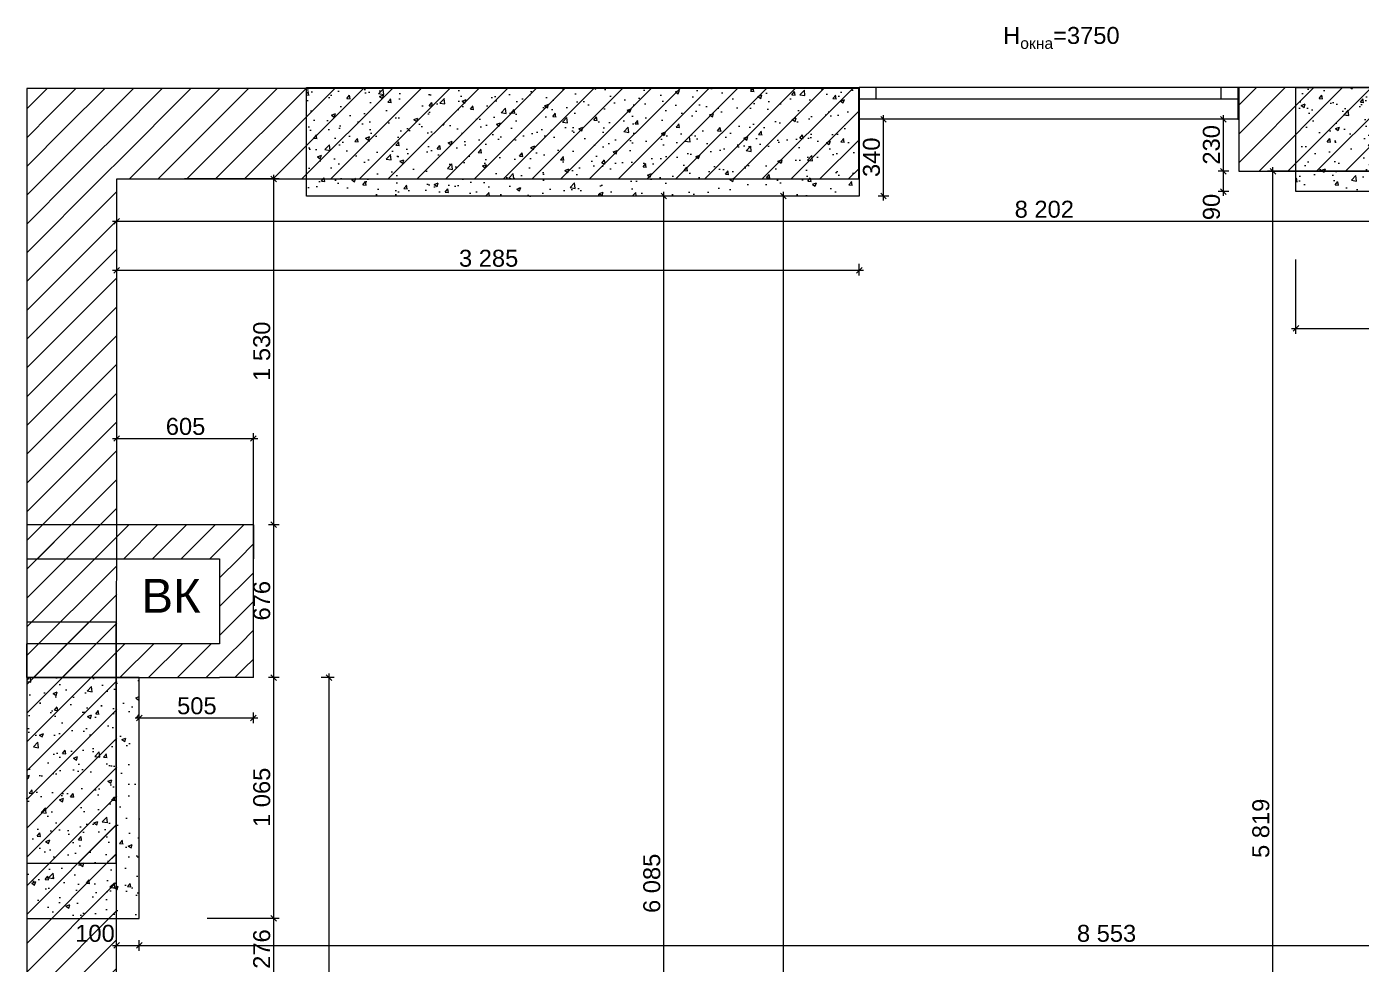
# Model space of a CAD drawing. Header units: millimetres. Extents: x 2336463 to 2579121, y 595385 to 778077.
# Drawn here: x 2448530 to 2454435, y 713568 to 717715 of the extents above; entities that cross this region are included whole.
import ezdxf

# ---------------------------------------------------------------- set-up
doc = ezdxf.new("R2010")
doc.units = ezdxf.units.MM
doc.header["$MEASUREMENT"] = 0
doc.layers.add('+обмер', color=7, linetype='Continuous')
doc.layers.add('сит план', color=7, linetype='Continuous')
doc.layers.add('+обмер_Ном._пера__242', color=7, linetype='Continuous', lineweight=13, true_color=0x1b55b5)
doc.layers.add('сит план_Ном._пера__87', color=7, linetype='Continuous', lineweight=20, true_color=0x6a6a6a)
doc.layers.add('Окна ARCHICAD_Ном._пера__1', color=7, linetype='Continuous', lineweight=13)
doc.layers.add('сит план_Ном._пера__1', color=7, linetype='Continuous', lineweight=13)
doc.styles.add('СГЕНЕРИР_СТИЛЬ_1', font='arial.ttf')
doc.dimstyles.new('СГЕНЕРИР_СТИЛЬ__1', dxfattribs={"dimtxt": 75, "dimasz": 23.75, "dimexe": 0.18, "dimexo": 300, "dimgap": 0, "dimtad": 1, "dimtih": 1, "dimtoh": 1, "dimdec": 0, "dimzin": 0, "dimdsep": 46, "dimtxsty": 'СГЕНЕРИР_СТИЛЬ_1', "dimblk": 'ARROWHEAD_6', "dimblk1": 'ARROWHEAD_6', "dimblk2": 'ARROWHEAD_6', "dimcen": 0.09, "dimclrd": 256, "dimclre": 256, "dimclrt": 256, "dimazin": 0, "dimtfac": 1, "dimtdec": 4, "dimtmove": 0, "dimatfit": 3, "dimfxl": 0, "dimtolj": 1, "dimtzin": 0, "dimarcsym": 0})
doc.dimstyles.new('СГЕНЕРИР_СТИЛЬ__2', dxfattribs={"dimtxt": 75, "dimasz": 23.75, "dimexe": 0.18, "dimexo": 300, "dimgap": 0, "dimtad": 1, "dimdec": 0, "dimzin": 0, "dimdsep": 46, "dimtxsty": 'СГЕНЕРИР_СТИЛЬ_1', "dimblk": 'ARROWHEAD_6', "dimblk1": 'ARROWHEAD_6', "dimblk2": 'ARROWHEAD_6', "dimcen": 0.09, "dimclrd": 256, "dimclre": 256, "dimclrt": 256, "dimazin": 0, "dimtfac": 1, "dimtdec": 4, "dimtmove": 0, "dimatfit": 3, "dimfxl": 0, "dimtolj": 1, "dimtzin": 0, "dimarcsym": 0})
pattern_1 = [(45, (2086872.015, 585813.69), (-63.639609, 63.639609), [])]
pattern_2 = [(50, (2086872.01, 585813.69), (-182.18467, 15.939086), [19.05, -209.55]), (355, (2086872.01, 585813.69), (-35.24342, 191.056845), [15.24, -167.64058]), (100.451445, (2086887.2, 585812.36), (146.94125, 175.11775), [16.19001, -178.090245]), (46.1842, (2086872.01, 585864.49), (-271.07904, 42.04233), [28.575, -314.325]), (96.63556, (2086894.6, 585860.98), (237.40413, 247.42612), [24.28502, -267.1356]), (351.18415, (2086872.01, 585864.49), (237.40413, 247.42612), [22.85997, -251.45973]), (21, (2086897.41, 585851.79), (-151.61439, 102.2652), [19.05, -209.55]), (326, (2086897.41, 585851.79), (61.80203, 184.18797), [15.24, -167.64]), (71.451445, (2086910.05, 585843.26), (213.41642, 81.92277), [16.19001, -178.08994]), (37.5, (2086872.015, 585813.686), (3.088603, 84.555039), [0, -165.608, 0, -170.18, 0, -168.275]), (7.5, (2086872.015, 585813.69), (66.819663, 100.180575), [0, -97.028, 0, -161.798, 0, -64.135]), (327.5, (2086815.37, 585813.686), (-135.590595, 5.728744), [0, -63.5, 0, -198.12, 0, -262.89]), (317.5, (2086789.97, 585813.69), (148.12918, 25.42649), [0, -82.55, 0, -131.572, 0, -186.69])]

# ---------------------------------------------------------------- blocks, each defined once
blk = doc.blocks.new('Окно 25_14')
at = {"layer": 'Окна ARCHICAD_Ном._пера__1', "color": 7, "linetype": 'Continuous', "lineweight": 13}
for p, q in [((-837.5, 0), (837.5, 0)), ((-837.5, 0), (-762.5, 0)), ((-837.5, 0), (-837.5, -50)), ((-837.5, 0), (-837.5, -50)), ((-762.5, 0), (-762.5, -50)), ((-762.5, 0), (762.5, 0)), ((762.5, -50), (762.5, 0)), ((762.5, 0), (837.5, 0)), ((837.5, 0), (837.5, -50)), ((837.5, 0), (837.5, -50)), ((-762.5, -50), (-837.5, -50)), ((-837.5, -50), (-837.5, -140)), ((762.5, -50), (-762.5, -50)), ((837.5, -50), (762.5, -50)), ((837.5, -50), (837.5, -140)), ((-837.5, -140), (837.5, -140))]:
    blk.add_line(p, q, dxfattribs=at)
blk = doc.blocks.new('Стена_694', base_point=(2453892.6, 717445.8))
at = {"layer": 'сит план_Ном._пера__87', "linetype": 'Continuous', "lineweight": 20, "true_color": 0x6a6a6a}
h = blk.add_hatch(dxfattribs=at)
h.set_pattern_fill('Блоки_Бетонные_Эффективные', color=251, style=0, pattern_type=2)
h.set_pattern_definition(pattern_1)
h.paths.add_polyline_path([(2452213.6, 717445.8), (2452213.6, 717305.8), (2452213.6, 717305.8), (2452213.6, 717445.8)])
h = blk.add_hatch(dxfattribs=at)
h.set_pattern_fill('Блоки_Бетонные_Эффективные', color=251, style=0, pattern_type=2)
h.set_pattern_definition(pattern_1)
h.paths.add_polyline_path([(2453892.6, 717445.8), (2453888.6, 717445.8), (2453888.6, 717305.8), (2453892.6, 717305.8)])
at = {"layer": 'сит план_Ном._пера__1', "color": 7, "linetype": 'Continuous', "lineweight": 13}
for p, q in [((2452213.6, 717445.8), (2452213.6, 717395.8)), ((2453888.6, 717445.8), (2453888.6, 717395.8)), ((2452213.6, 717395.8), (2452213.6, 717305.8)), ((2453888.6, 717395.8), (2453888.6, 717305.8))]:
    blk.add_line(p, q, dxfattribs=at)
at = {"layer": 'сит план_Ном._пера__1', "color": 7, "linetype": 'Continuous', "lineweight": 13, "flags": 128}
for points in [[(2452213.6, 717445.8), (2452213.6, 717445.8)], [(2452213.6, 717445.8), (2452213.6, 717305.8)], [(2453892.6, 717445.8), (2453888.6, 717445.8)], [(2453892.6, 717305.8), (2453892.6, 717445.8)], [(2453888.6, 717305.8), (2453892.6, 717305.8)]]:
    blk.add_lwpolyline(points, dxfattribs=at)
at = {"layer": 'Окна ARCHICAD_Ном._пера__1', "color": 7, "linetype": 'Continuous', "lineweight": 13, "xscale": -1, "zscale": 1000}
blk.add_blockref('Окно 25_14', (2453051.1, 717445.8), dxfattribs=at)
blk = doc.blocks.new('Стена_695', base_point=(2452211.5, 717441.8))
at = {"layer": 'сит план_Ном._пера__87', "linetype": 'Continuous', "lineweight": 20, "true_color": 0x6a6a6a}
h = blk.add_hatch(dxfattribs=at)
h.set_pattern_fill('Блоки_Бетонные_Эффективные', color=251, style=0, pattern_type=2)
h.set_pattern_definition(pattern_1)
h.paths.add_polyline_path([(2448530.7, 717041.8), (2448928.7, 717041.8), (2448530.8, 717441.8)])
h = blk.add_hatch(dxfattribs=at)
h.set_pattern_fill('Блоки_Бетонные_Эффективные', color=251, style=0, pattern_type=2)
h.set_pattern_definition(pattern_1)
h.paths.add_polyline_path([(2448530.8, 717441.8), (2448530.8, 717441.8), (2448530.8, 717441.7)])
h = blk.add_hatch(dxfattribs=at)
h.set_pattern_fill('Блоки_Бетонные_Эффективные', color=251, style=0, pattern_type=2)
h.set_pattern_definition(pattern_1)
h.paths.add_polyline_path([(2448530.8, 717441.8), (2448530.8, 717441.7), (2448928.7, 717041.8), (2448928.8, 717441.8)])
h = blk.add_hatch(dxfattribs=at)
h.set_pattern_fill('Блоки_Бетонные_Эффективные', color=251, style=0, pattern_type=2)
h.set_pattern_definition(pattern_1)
h.paths.add_polyline_path([(2448928.7, 717041.8), (2452211.5, 717041.8), (2452211.5, 717441.8), (2448928.8, 717441.8)])
at = {"layer": 'сит план_Ном._пера__1', "color": 7, "linetype": 'Continuous', "lineweight": 13, "flags": 128}
for points in [[(2448530.8, 717441.8), (2448530.7, 717041.8)], [(2452211.5, 717441.8), (2448530.8, 717441.8)], [(2452211.5, 717041.8), (2452211.5, 717441.8)], [(2448928.7, 717041.8), (2452211.5, 717041.8)]]:
    blk.add_lwpolyline(points, dxfattribs=at)
blk = doc.blocks.new('Стена_696', base_point=(2448530.7, 715081))
at = {"layer": 'сит план_Ном._пера__87', "linetype": 'Continuous', "lineweight": 20, "true_color": 0x6a6a6a}
h = blk.add_hatch(dxfattribs=at)
h.set_pattern_fill('Блоки_Бетонные_Эффективные', color=251, style=0, pattern_type=2)
h.set_pattern_definition(pattern_1)
h.paths.add_polyline_path([(2448530.7, 715081), (2448530.7, 714015.3), (2448925.7, 714015.3), (2448925.7, 715081)])
at = {"layer": 'сит план_Ном._пера__1', "color": 7, "linetype": 'Continuous', "lineweight": 13, "flags": 128}
for points in [[(2448530.7, 715081), (2448530.7, 714015.3)], [(2448925.7, 715081), (2448530.7, 715081)], [(2448925.7, 714015.3), (2448925.7, 715081)], [(2448530.7, 714015.3), (2448925.7, 714015.3)]]:
    blk.add_lwpolyline(points, dxfattribs=at)
blk = doc.blocks.new('Стена_697', base_point=(2448530.7, 715512.1))
at = {"layer": 'сит план_Ном._пера__87', "linetype": 'Continuous', "lineweight": 20, "true_color": 0x6a6a6a}
h = blk.add_hatch(dxfattribs=at)
h.set_pattern_fill('Блоки_Бетонные_Эффективные', color=251, style=0, pattern_type=2)
h.set_pattern_definition(pattern_1)
h.paths.add_polyline_path([(2448530.7, 715512.1), (2448530.7, 715362.1), (2449383.8, 715362.1), (2449383.8, 715512.1)])
h = blk.add_hatch(dxfattribs=at)
h.set_pattern_fill('Блоки_Бетонные_Эффективные', color=251, style=0, pattern_type=2)
h.set_pattern_definition(pattern_1)
h.paths.add_polyline_path([(2449383.8, 715362.1), (2449533.8, 715362.1), (2449533.8, 715512.1)])
h = blk.add_hatch(dxfattribs=at)
h.set_pattern_fill('Блоки_Бетонные_Эффективные', color=251, style=0, pattern_type=2)
h.set_pattern_definition(pattern_1)
h.paths.add_polyline_path([(2449383.8, 715512.1), (2449383.8, 715362.1), (2449533.8, 715512.1)])
at = {"layer": 'сит план_Ном._пера__1', "color": 7, "linetype": 'Continuous', "lineweight": 13, "flags": 128}
for points in [[(2449533.8, 715512.1), (2448530.7, 715512.1)], [(2448530.7, 715512.1), (2448530.7, 715362.1)], [(2449533.8, 715512.1), (2449533.8, 715362.1)], [(2448530.7, 715362.1), (2449383.8, 715362.1)]]:
    blk.add_lwpolyline(points, dxfattribs=at)
blk = doc.blocks.new('Стена_698', base_point=(2449533.8, 715512.1))
at = {"layer": 'сит план_Ном._пера__87', "linetype": 'Continuous', "lineweight": 20, "true_color": 0x6a6a6a}
h = blk.add_hatch(dxfattribs=at)
h.set_pattern_fill('Блоки_Бетонные_Эффективные', color=251, style=0, pattern_type=2)
h.set_pattern_definition(pattern_1)
h.paths.add_polyline_path([(2449383.8, 715362.1), (2449383.8, 714986), (2449533.8, 714986), (2449533.8, 715362.1)])
h = blk.add_hatch(dxfattribs=at)
h.set_pattern_fill('Блоки_Бетонные_Эффективные', color=251, style=0, pattern_type=2)
h.set_pattern_definition(pattern_1)
h.paths.add_polyline_path([(2449383.8, 714836), (2449533.8, 714836), (2449383.8, 714986)])
h = blk.add_hatch(dxfattribs=at)
h.set_pattern_fill('Блоки_Бетонные_Эффективные', color=251, style=0, pattern_type=2)
h.set_pattern_definition(pattern_1)
h.paths.add_polyline_path([(2449383.8, 714986), (2449533.8, 714836), (2449533.8, 714986)])
at = {"layer": 'сит план_Ном._пера__1', "color": 7, "linetype": 'Continuous', "lineweight": 13, "flags": 128}
for points in [[(2449383.8, 715362.1), (2449383.8, 714986)], [(2449533.8, 714836), (2449533.8, 715362.1)], [(2449533.8, 714836), (2449383.8, 714836)]]:
    blk.add_lwpolyline(points, dxfattribs=at)
blk = doc.blocks.new('Стена_699', base_point=(2449533.8, 714836))
at = {"layer": 'сит план_Ном._пера__87', "linetype": 'Continuous', "lineweight": 20, "true_color": 0x6a6a6a}
h = blk.add_hatch(dxfattribs=at)
h.set_pattern_fill('Блоки_Бетонные_Эффективные', color=251, style=0, pattern_type=2)
h.set_pattern_definition(pattern_1)
h.paths.add_polyline_path([(2449383.8, 714986), (2448530.8, 714986), (2448530.8, 714836), (2449383.8, 714836)])
at = {"layer": 'сит план_Ном._пера__1', "color": 7, "linetype": 'Continuous', "lineweight": 13, "flags": 128}
for points in [[(2449383.8, 714986), (2448530.8, 714986)], [(2448530.8, 714836), (2448530.8, 714986)], [(2448530.8, 714836), (2449383.8, 714836)]]:
    blk.add_lwpolyline(points, dxfattribs=at)
blk = doc.blocks.new('Стена_700', base_point=(2448530.8, 717441.8))
at = {"layer": 'сит план_Ном._пера__87', "linetype": 'Continuous', "lineweight": 20, "true_color": 0x6a6a6a}
h = blk.add_hatch(dxfattribs=at)
h.set_pattern_fill('Блоки_Бетонные_Эффективные', color=251, style=0, pattern_type=2)
h.set_pattern_definition(pattern_1)
h.paths.add_polyline_path([(2448530.7, 717041.8), (2448530.5, 713485.4), (2448928.5, 713485.2), (2448928.7, 717041.8)])
at = {"layer": 'сит план_Ном._пера__1', "color": 7, "linetype": 'Continuous', "lineweight": 13, "flags": 128}
for points in [[(2448530.7, 717041.8), (2448530.5, 713485.4)], [(2448928.5, 713485.2), (2448928.7, 717041.8)], [(2448928.5, 713485.2), (2448727.5, 713485.3)]]:
    blk.add_lwpolyline(points, dxfattribs=at)
blk = doc.blocks.new('Стена_771', base_point=(2455758.1, 717075.8))
at = {"layer": 'сит план_Ном._пера__87', "linetype": 'Continuous', "lineweight": 20, "true_color": 0x6a6a6a}
h = blk.add_hatch(dxfattribs=at)
h.set_pattern_fill('Блоки_Бетонные_Эффективные', color=251, style=0, pattern_type=2)
h.set_pattern_definition(pattern_1)
h.paths.add_polyline_path([(2455758.1, 717445.8), (2453892.6, 717445.8), (2453892.6, 717075.8), (2455758.1, 717075.8)])
at = {"layer": 'сит план_Ном._пера__1', "color": 7, "linetype": 'Continuous', "lineweight": 13, "flags": 128}
for points in [[(2455758.1, 717445.8), (2453892.6, 717445.8)], [(2453892.6, 717445.8), (2453892.6, 717075.8)], [(2455758.1, 717075.8), (2455758.1, 717445.8)], [(2453892.6, 717075.8), (2455758.1, 717075.8)]]:
    blk.add_lwpolyline(points, dxfattribs=at)
blk = doc.blocks.new('*D3518', base_point=(2086872, 585813.7))
at = {"layer": '+обмер_Ном._пера__242', "color": 152, "linetype": 'Continuous', "lineweight": 13, "true_color": 0x1b55b5}
for p, q in [((2449647, 713771.1), (2449328.7, 713771.1)), ((2449611.1, 713783.6), (2449636.1, 713758.6)), ((2449623.6, 713495.2), (2449623.6, 713771.1)), ((2449611.1, 713507.7), (2449636.1, 713482.7)), ((2449647, 713495.2), (2449027.5, 713495.2))]:
    blk.add_line(p, q, dxfattribs=at)
at = {"layer": '+обмер_Ном._пера__242', "color": 152, "lineweight": 13, "true_color": 0x1b55b5, "insert": (2449608.6, 713547.8), "char_height": 75, "attachment_point": 7, "rotation": 90, "style": 'СГЕНЕРИР_СТИЛЬ_1'}
blk.add_mtext('\\A1;{\\pql;\\fArial|b0|i0|c204|p38;276}', dxfattribs=at)
blk = doc.blocks.new('ARROWHEAD_6')
at = {"color": 0, "linetype": 'Continuous', "lineweight": 0}
for p, q in [((0, 0), (-1, 0)), ((-0.5, -0.5), (0.5, 0.5))]:
    blk.add_line(p, q, dxfattribs=at)
blk = doc.blocks.new('*D3519', base_point=(2086872, 585813.7))
at = {"layer": '+обмер_Ном._пера__242', "color": 152, "linetype": 'Continuous', "lineweight": 13, "true_color": 0x1b55b5}
for p, q in [((2449647, 714836), (2449600.1, 714836)), ((2449611.1, 714848.5), (2449636.1, 714823.5)), ((2449623.6, 713771.1), (2449623.6, 714836)), ((2449647, 713771.1), (2449328.7, 713771.1)), ((2449611.1, 713783.6), (2449636.1, 713758.6))]:
    blk.add_line(p, q, dxfattribs=at)
at = {"layer": '+обмер_Ном._пера__242', "color": 152, "lineweight": 13, "true_color": 0x1b55b5, "insert": (2449608.6, 714175.3), "char_height": 75, "attachment_point": 7, "rotation": 90, "style": 'СГЕНЕРИР_СТИЛЬ_1'}
blk.add_mtext('\\A1;{\\pql;\\fArial|b0|i0|c204|p38;1\xa0065}', dxfattribs=at)
blk = doc.blocks.new('*D3520', base_point=(2086872, 585813.7))
at = {"layer": '+обмер_Ном._пера__242', "color": 152, "linetype": 'Continuous', "lineweight": 13, "true_color": 0x1b55b5}
for p, q in [((2449647, 715512.1), (2449600.1, 715512.1)), ((2449636.1, 715499.6), (2449611.1, 715524.6)), ((2449623.6, 715512.1), (2449623.6, 715530.9)), ((2449623.6, 714836), (2449623.6, 715512.1)), ((2449647, 714836), (2449600.1, 714836)), ((2449611.1, 714848.5), (2449636.1, 714823.5))]:
    blk.add_line(p, q, dxfattribs=at)
at = {"layer": '+обмер_Ном._пера__242', "color": 152, "lineweight": 13, "true_color": 0x1b55b5, "insert": (2449608.6, 715088.7), "char_height": 75, "attachment_point": 7, "rotation": 90, "style": 'СГЕНЕРИР_СТИЛЬ_1'}
blk.add_mtext('\\A1;{\\pql;\\fArial|b0|i0|c204|p38;676}', dxfattribs=at)
blk = doc.blocks.new('*D3521', base_point=(2086872, 585813.7))
at = {"layer": '+обмер_Ном._пера__242', "color": 152, "linetype": 'Continuous', "lineweight": 13, "true_color": 0x1b55b5}
for p, q in [((2448928.7, 716830.9), (2448928.7, 716877.8)), ((2457130.8, 716830.9), (2457130.8, 716877.8)), ((2448910, 716854.4), (2448928.7, 716854.4)), ((2448941.2, 716866.9), (2448916.2, 716841.9)), ((2448928.7, 716854.4), (2457130.8, 716854.4)), ((2457143.3, 716866.9), (2457118.3, 716841.9))]:
    blk.add_line(p, q, dxfattribs=at)
at = {"layer": '+обмер_Ном._пера__242', "color": 152, "lineweight": 13, "true_color": 0x1b55b5, "insert": (2452901.5, 716869.4), "char_height": 75, "attachment_point": 7, "style": 'СГЕНЕРИР_СТИЛЬ_1'}
blk.add_mtext('\\A1;{\\pql;\\fArial|b0|i0|c204|p38;8\xa0202}', dxfattribs=at)
blk = doc.blocks.new('*D3564', base_point=(2086872, 585813.7))
at = {"layer": '+обмер_Ном._пера__242', "color": 152, "linetype": 'Continuous', "lineweight": 13, "true_color": 0x1b55b5}
for p, q in [((2449891.4, 714836), (2449833.8, 714836)), ((2449880.5, 714823.5), (2449855.5, 714848.5)), ((2449868, 714836), (2449868, 714854.7)), ((2449868, 710880.5), (2449868, 714836)), ((2453526.8, 710880.5), (2449844.5, 710880.5)), ((2449855.5, 710893), (2449880.5, 710868)), ((2449868, 710861.8), (2449868, 710880.5))]:
    blk.add_line(p, q, dxfattribs=at)
at = {"layer": '+обмер_Ном._пера__242', "color": 152, "lineweight": 13, "true_color": 0x1b55b5, "insert": (2449853, 712730), "char_height": 75, "attachment_point": 7, "rotation": 90, "style": 'СГЕНЕРИР_СТИЛЬ_1'}
blk.add_mtext('\\A1;{\\pql;\\fArial|b0|i0|c204|p38;3\xa0955}', dxfattribs=at)
blk = doc.blocks.new('*D3565', base_point=(2086872, 585813.7))
at = {"layer": '+обмер_Ном._пера__242', "color": 152, "linetype": 'Continuous', "lineweight": 13, "true_color": 0x1b55b5}
for p, q in [((2449010, 714657.8), (2449028.7, 714657.8)), ((2449041.2, 714670.3), (2449016.2, 714645.3)), ((2449028.7, 714634.4), (2449028.7, 714681.2)), ((2449028.7, 714657.8), (2449533.8, 714657.8)), ((2449521.3, 714645.3), (2449546.3, 714670.3)), ((2449533.8, 714634.4), (2449533.8, 714681.2)), ((2449533.8, 714657.8), (2449552.5, 714657.8))]:
    blk.add_line(p, q, dxfattribs=at)
at = {"layer": '+обмер_Ном._пера__242', "color": 152, "lineweight": 13, "true_color": 0x1b55b5, "insert": (2449195.9, 714672.8), "char_height": 75, "attachment_point": 7, "style": 'СГЕНЕРИР_СТИЛЬ_1'}
blk.add_mtext('\\A1;{\\pql;\\fArial|b0|i0|c204|p38;505}', dxfattribs=at)
blk = doc.blocks.new('*D3566', base_point=(2086872, 585813.7))
at = {"layer": '+обмер_Ном._пера__242', "color": 152, "linetype": 'Continuous', "lineweight": 13, "true_color": 0x1b55b5}
for p, q in [((2448928.7, 716614.2), (2448928.7, 716741.8)), ((2448910, 716637.6), (2448928.7, 716637.6)), ((2448941.2, 716650.1), (2448916.2, 716625.1)), ((2448928.7, 716637.6), (2452213.6, 716637.6)), ((2452201.1, 716625.1), (2452226.1, 716650.1)), ((2452213.6, 716614.2), (2452213.6, 716665.8)), ((2452213.6, 716637.6), (2452232.4, 716637.6))]:
    blk.add_line(p, q, dxfattribs=at)
at = {"layer": '+обмер_Ном._пера__242', "color": 152, "lineweight": 13, "true_color": 0x1b55b5, "insert": (2450443, 716652.6), "char_height": 75, "attachment_point": 7, "style": 'СГЕНЕРИР_СТИЛЬ_1'}
blk.add_mtext('\\A1;{\\pql;\\fArial|b0|i0|c204|p38;3\xa0285}', dxfattribs=at)
blk = doc.blocks.new('*D3567', base_point=(2086872, 585813.7))
at = {"layer": '+обмер_Ном._пера__242', "color": 152, "linetype": 'Continuous', "lineweight": 13, "true_color": 0x1b55b5}
for p, q in [((2454145.6, 716357.2), (2454145.6, 716685.8)), ((2457130.8, 716357.2), (2457130.8, 716404.1)), ((2454126.9, 716380.7), (2454145.6, 716380.7)), ((2454158.1, 716393.2), (2454133.1, 716368.2)), ((2454145.6, 716380.7), (2457130.8, 716380.7)), ((2457118.3, 716368.2), (2457143.3, 716393.2)), ((2457130.8, 716380.7), (2457149.5, 716380.7))]:
    blk.add_line(p, q, dxfattribs=at)
at = {"layer": '+обмер_Ном._пера__242', "color": 152, "lineweight": 13, "true_color": 0x1b55b5, "insert": (2455510, 716395.7), "char_height": 75, "attachment_point": 7, "style": 'СГЕНЕРИР_СТИЛЬ_1'}
blk.add_mtext('\\A1;{\\pql;\\fArial|b0|i0|c204|p38;2\xa0985}', dxfattribs=at)
blk = doc.blocks.new('*D3568', base_point=(2086872, 585813.7))
at = {"layer": '+обмер_Ном._пера__242', "color": 152, "linetype": 'Continuous', "lineweight": 13, "true_color": 0x1b55b5}
for p, q in [((2456830.7, 717075.8), (2454020.4, 717075.8)), ((2454056.4, 717063.3), (2454031.4, 717088.3)), ((2454043.9, 717075.8), (2454043.9, 717094.6)), ((2454043.9, 711257), (2454043.9, 717075.8)), ((2454031.4, 711269.5), (2454056.4, 711244.5)), ((2455132.2, 711257), (2454020.4, 711257)), ((2454043.9, 711238.2), (2454043.9, 711257))]:
    blk.add_line(p, q, dxfattribs=at)
at = {"layer": '+обмер_Ном._пера__242', "color": 152, "lineweight": 13, "true_color": 0x1b55b5, "insert": (2454028.9, 714038.2), "char_height": 75, "attachment_point": 7, "rotation": 90, "style": 'СГЕНЕРИР_СТИЛЬ_1'}
blk.add_mtext('\\A1;{\\pql;\\fArial|b0|i0|c204|p38;5\xa0819}', dxfattribs=at)
blk = doc.blocks.new('*D3602', base_point=(2086872, 585813.7))
at = {"layer": '+обмер_Ном._пера__242', "color": 152, "linetype": 'Continuous', "lineweight": 13, "true_color": 0x1b55b5}
for p, q in [((2448909.8, 713651.2), (2448928.5, 713651.2)), ((2448941, 713663.7), (2448916, 713638.7)), ((2448928.5, 713627.8), (2448928.5, 713674.6)), ((2448928.5, 713651.2), (2449028.7, 713651.2)), ((2449041.2, 713663.7), (2449016.2, 713638.7)), ((2449028.7, 713627.8), (2449028.7, 713674.6))]:
    blk.add_line(p, q, dxfattribs=at)
at = {"layer": '+обмер_Ном._пера__242', "color": 152, "lineweight": 13, "true_color": 0x1b55b5, "insert": (2448745.3, 713666.2), "char_height": 75, "attachment_point": 7, "style": 'СГЕНЕРИР_СТИЛЬ_1'}
blk.add_mtext('\\A1;{\\pql;\\fArial|b0|i0|c204|p38;100}', dxfattribs=at)
blk = doc.blocks.new('*D3603', base_point=(2086872, 585813.7))
at = {"layer": '+обмер_Ном._пера__242', "color": 152, "linetype": 'Continuous', "lineweight": 13, "true_color": 0x1b55b5}
for p, q in [((2449041.2, 713663.7), (2449016.2, 713638.7)), ((2449028.7, 713627.8), (2449028.7, 713674.6)), ((2449028.7, 713651.2), (2457581.6, 713651.2)), ((2457569.1, 713638.7), (2457594.1, 713663.7)), ((2457581.6, 713627.8), (2457581.6, 713674.6)), ((2457581.6, 713651.2), (2457600.3, 713651.2))]:
    blk.add_line(p, q, dxfattribs=at)
at = {"layer": '+обмер_Ном._пера__242', "color": 152, "lineweight": 13, "true_color": 0x1b55b5, "insert": (2453176.9, 713666.2), "char_height": 75, "attachment_point": 7, "style": 'СГЕНЕРИР_СТИЛЬ_1'}
blk.add_mtext('\\A1;{\\pql;\\fArial|b0|i0|c204|p38;8\xa0553}', dxfattribs=at)
blk = doc.blocks.new('*D3606', base_point=(2086872, 585813.7))
at = {"layer": '+обмер_Ном._пера__242', "color": 152, "linetype": 'Continuous', "lineweight": 13, "true_color": 0x1b55b5}
for p, q in [((2452344.6, 717305.8), (2452297.7, 717305.8)), ((2452333.6, 717293.3), (2452308.6, 717318.3)), ((2452321.1, 717305.8), (2452321.1, 717324.6)), ((2452321.1, 716965.8), (2452321.1, 717305.8)), ((2452344.6, 716965.8), (2452297.7, 716965.8)), ((2452308.6, 716978.3), (2452333.6, 716953.3)), ((2452321.1, 716947.1), (2452321.1, 716965.8))]:
    blk.add_line(p, q, dxfattribs=at)
at = {"layer": '+обмер_Ном._пера__242', "color": 152, "lineweight": 13, "true_color": 0x1b55b5, "insert": (2452306.1, 717050.4), "char_height": 75, "attachment_point": 7, "rotation": 90, "style": 'СГЕНЕРИР_СТИЛЬ_1'}
blk.add_mtext('\\A1;{\\pql;\\fArial|b0|i0|c204|p38;340}', dxfattribs=at)
blk = doc.blocks.new('*D3607', base_point=(2086872, 585813.7))
at = {"layer": '+обмер_Ном._пера__242', "color": 152, "linetype": 'Continuous', "lineweight": 13, "true_color": 0x1b55b5}
for p, q in [((2453848.6, 717075.8), (2453801.8, 717075.8)), ((2453812.7, 717088.3), (2453837.7, 717063.3)), ((2453825.2, 716985.8), (2453825.2, 717075.8)), ((2453812.7, 716998.3), (2453837.7, 716973.3)), ((2453848.6, 716985.8), (2453801.8, 716985.8)), ((2453825.2, 716967.1), (2453825.2, 716985.8))]:
    blk.add_line(p, q, dxfattribs=at)
at = {"layer": '+обмер_Ном._пера__242', "color": 152, "lineweight": 13, "true_color": 0x1b55b5, "insert": (2453810.2, 716859.5), "char_height": 75, "attachment_point": 7, "rotation": 90, "style": 'СГЕНЕРИР_СТИЛЬ_1'}
blk.add_mtext('\\A1;{\\pql;\\fArial|b0|i0|c204|p38;90}', dxfattribs=at)
blk = doc.blocks.new('*D3608', base_point=(2086872, 585813.7))
at = {"layer": '+обмер_Ном._пера__242', "color": 152, "linetype": 'Continuous', "lineweight": 13, "true_color": 0x1b55b5}
for p, q in [((2453848.6, 717305.8), (2453801.8, 717305.8)), ((2453837.7, 717293.3), (2453812.7, 717318.3)), ((2453825.2, 717305.8), (2453825.2, 717324.6)), ((2453825.2, 717075.8), (2453825.2, 717305.8)), ((2453848.6, 717075.8), (2453801.8, 717075.8)), ((2453812.7, 717088.3), (2453837.7, 717063.3))]:
    blk.add_line(p, q, dxfattribs=at)
at = {"layer": '+обмер_Ном._пера__242', "color": 152, "lineweight": 13, "true_color": 0x1b55b5, "insert": (2453810.2, 717105.4), "char_height": 75, "attachment_point": 7, "rotation": 90, "style": 'СГЕНЕРИР_СТИЛЬ_1'}
blk.add_mtext('\\A1;{\\pql;\\fArial|b0|i0|c204|p38;230}', dxfattribs=at)
blk = doc.blocks.new('*D3617', base_point=(2086872, 585813.7))
at = {"layer": '+обмер_Ном._пера__242', "color": 152, "linetype": 'Continuous', "lineweight": 13, "true_color": 0x1b55b5}
for p, q in [((2449636.1, 717029.3), (2449611.1, 717054.3)), ((2449623.6, 717041.8), (2449623.6, 717060.5)), ((2449647, 717041.8), (2449228.7, 717041.8)), ((2449623.6, 715512.1), (2449623.6, 717041.8)), ((2449647, 715512.1), (2449600.1, 715512.1)), ((2449611.1, 715524.6), (2449636.1, 715499.6)), ((2449623.6, 715493.4), (2449623.6, 715512.1))]:
    blk.add_line(p, q, dxfattribs=at)
at = {"layer": '+обмер_Ном._пера__242', "color": 152, "lineweight": 13, "true_color": 0x1b55b5, "insert": (2449608.6, 716148.7), "char_height": 75, "attachment_point": 7, "rotation": 90, "style": 'СГЕНЕРИР_СТИЛЬ_1'}
blk.add_mtext('\\A1;{\\pql;\\fArial|b0|i0|c204|p38;1\xa0530}', dxfattribs=at)
blk = doc.blocks.new('*D4002', base_point=(2086872, 585813.7))
at = {"layer": '+обмер_Ном._пера__242', "color": 152, "linetype": 'Continuous', "lineweight": 13, "true_color": 0x1b55b5}
for p, q in [((2451372.7, 716965.8), (2450069.1, 716965.8)), ((2451361.8, 716953.3), (2451336.8, 716978.3)), ((2451349.3, 716965.8), (2451349.3, 716984.6)), ((2451349.3, 710880.5), (2451349.3, 716965.8)), ((2453526.8, 710880.5), (2451325.9, 710880.5)), ((2451336.8, 710893), (2451361.8, 710868))]:
    blk.add_line(p, q, dxfattribs=at)
at = {"layer": '+обмер_Ном._пера__242', "color": 152, "lineweight": 13, "true_color": 0x1b55b5, "insert": (2451334.3, 713794.9), "char_height": 75, "attachment_point": 7, "rotation": 90, "style": 'СГЕНЕРИР_СТИЛЬ_1'}
blk.add_mtext('\\A1;{\\pql;\\fArial|b0|i0|c204|p38;6\xa0085}', dxfattribs=at)
blk = doc.blocks.new('*D4003', base_point=(2086872, 585813.7))
at = {"layer": '+обмер_Ном._пера__242', "color": 152, "linetype": 'Continuous', "lineweight": 13, "true_color": 0x1b55b5}
for p, q in [((2448910, 715893.7), (2448928.8, 715893.7)), ((2448941.3, 715906.2), (2448916.3, 715881.2)), ((2448928.8, 715870.3), (2448928.8, 715917.2)), ((2448928.8, 715893.7), (2449533.8, 715893.7)), ((2449521.3, 715881.2), (2449546.3, 715906.2)), ((2449533.8, 715136), (2449533.8, 715917.2)), ((2449533.8, 715893.7), (2449552.5, 715893.7))]:
    blk.add_line(p, q, dxfattribs=at)
at = {"layer": '+обмер_Ном._пера__242', "color": 152, "lineweight": 13, "true_color": 0x1b55b5, "insert": (2449145.9, 715908.7), "char_height": 75, "attachment_point": 7, "style": 'СГЕНЕРИР_СТИЛЬ_1'}
blk.add_mtext('\\A1;{\\pql;\\fArial|b0|i0|c204|p38;605}', dxfattribs=at)
blk = doc.blocks.new('*D4004', base_point=(2086872, 585813.7))
at = {"layer": '+обмер_Ном._пера__242', "color": 152, "linetype": 'Continuous', "lineweight": 13, "true_color": 0x1b55b5}
for p, q in [((2451901.4, 716965.8), (2450069.1, 716965.8)), ((2451890.5, 716953.3), (2451865.5, 716978.3)), ((2451878, 716965.8), (2451878, 716984.6)), ((2451878, 703610.7), (2451878, 716965.8)), ((2451901.4, 703610.7), (2450645.6, 703610.7)), ((2451865.5, 703623.2), (2451890.5, 703598.2)), ((2451878, 703591.9), (2451878, 703610.7))]:
    blk.add_line(p, q, dxfattribs=at)
at = {"layer": '+обмер_Ном._пера__242', "color": 152, "lineweight": 13, "true_color": 0x1b55b5, "insert": (2451863, 710131.6), "char_height": 75, "attachment_point": 7, "rotation": 90, "style": 'СГЕНЕРИР_СТИЛЬ_1'}
blk.add_mtext('\\A1;{\\pql;\\fArial|b0|i0|c204|p38;13\xa0355}', dxfattribs=at)

msp = doc.modelspace()

# ---------------------------------------------------------------- hatches: boundary and pattern name
at = {"layer": 'сит план_Ном._пера__1', "linetype": 'Continuous', "lineweight": 13}
h = msp.add_hatch(dxfattribs=at)
h.set_pattern_fill('AR_CONC', style=0, pattern_type=2)
h.set_pattern_definition(pattern_2)
h.paths.add_polyline_path([(2452213.6, 716965.8), (2449769.1, 716965.8), (2449769.1, 717445.8), (2452213.6, 717445.8)])
h = msp.add_hatch(dxfattribs=at)
h.set_pattern_fill('AR_CONC', style=0, pattern_type=2)
h.set_pattern_definition(pattern_2)
h.paths.add_polyline_path([(2455346.8, 716985.8), (2454145.6, 716985.8), (2454145.6, 717445.8), (2455346.8, 717445.8)])
h = msp.add_hatch(dxfattribs=at)
h.set_pattern_fill('AR_CONC', style=0, pattern_type=2)
h.set_pattern_definition(pattern_2)
h.paths.add_polyline_path([(2449028.7, 714836), (2448530.7, 714836), (2448530.7, 713771.1), (2449028.7, 713771.1)])

# ---------------------------------------------------------------- linework, layer by layer
at = {"layer": 'сит план_Ном._пера__1', "color": 7, "linetype": 'Continuous', "lineweight": 13, "flags": 128}
for points in [[(2452213.6, 716965.8), (2449769.1, 716965.8), (2449769.1, 717445.8), (2452213.6, 717445.8)], [(2455346.8, 716985.8), (2454145.6, 716985.8), (2454145.6, 717445.8), (2455346.8, 717445.8)], [(2449028.7, 714836), (2448530.7, 714836), (2448530.7, 713771.1), (2449028.7, 713771.1)]]:
    msp.add_lwpolyline(points, close=True, dxfattribs=at)

# ---------------------------------------------------------------- block references
at = {"layer": 'сит план', "color": 7, "lineweight": 13}
for name, p in [('Стена_695', (2452211.5, 717441.8)), ('Стена_694', (2453892.6, 717445.8)), ('Стена_771', (2455758.1, 717075.8)), ('Стена_700', (2448530.8, 717441.8)), ('Стена_697', (2448530.7, 715512.1)), ('Стена_698', (2449533.8, 715512.1)), ('Стена_696', (2448530.7, 715081)), ('Стена_699', (2449533.8, 714836))]:
    msp.add_blockref(name, p, dxfattribs=at)

# ---------------------------------------------------------------- texts
at = {"layer": 'сит план_Ном._пера__1', "color": 7, "linetype": 'Continuous', "lineweight": 13, "attachment_point": 1, "style": 'СГЕНЕРИР_СТИЛЬ_1'}
for s, insert, char_height in [('\\A1;{\\pql;\\fArial|b0|i0|c204|p38;H\\fArial|b0|i0|c204|p38;\\A1{\\H.66x;\\S ^ окна;}\\fArial|b0|i0|c204|p38;=3750}', (2452850.5, 717736.1), 75), ('\\A1;{\\pql;\\fArial|b0|i0|c204|p38;ВК}', (2449038.2, 715272.8), 150)]:
    msp.add_mtext(s, dxfattribs=dict(at, insert=insert, char_height=char_height))

# ---------------------------------------------------------------- dimensions: what is measured, and where the dimension line sits
at = {"layer": '+обмер', "color": 152, "linetype": 'Continuous', "lineweight": 13, "true_color": 0x1b55b5}
for base, p1, p2, picture, middle in [((2452321.1, 717305.8), (2452213.6, 716965.8), (2452213.6, 717305.8), '*D3606', (2452268.6, 717136.2)), ((2453825.2, 717305.8), (2453892.6, 717075.8), (2453892.6, 717305.8), '*D3608', (2453772.7, 717191.2)), ((2449623.6, 717041.8), (2449533.8, 715512.1), (2448928.7, 717041.8), '*D3617', (2449571.1, 716277.5)), ((2453825.2, 717075.8), (2454145.6, 716985.8), (2453892.6, 717075.8), '*D3607', (2453772.7, 716916.7)), ((2454043.9, 717075.8), (2455432.2, 711257), (2458304.1, 717075.8), '*D3568', (2453991.4, 714167)), ((2451349.3, 716965.8), (2453826.8, 710880.5), (2449769.1, 716965.8), '*D4002', (2451296.8, 713923.8)), ((2451878, 716965.8), (2450345.6, 703610.7), (2449769.1, 716965.8), '*D4004', (2451825.5, 710289)), ((2449623.6, 715512.1), (2449533.8, 714836), (2449533.8, 715512.1), '*D3520', (2449571.1, 715174.4)), ((2449623.6, 714836), (2449028.7, 713771.1), (2449533.8, 714836), '*D3519', (2449571.1, 714304.2)), ((2449867.9525, 714835.9872), (2453826.7636, 710880.5378), (2449533.7636, 714835.9872), '*D3564', (2449815.4525, 712858.8576)), ((2449623.6, 713771.1), (2448727.5, 713495.2), (2449028.7, 713771.1), '*D3518', (2449571.1, 713633.6))]:
    dim = msp.add_linear_dim(base=base, p1=p1, p2=p2, angle=90, dimstyle='СГЕНЕРИР_СТИЛЬ__2', dxfattribs=at)
    dim.commit()
    dim.dimension.update_dxf_attribs({"geometry": picture, "text_midpoint": middle, "dimtype": 160, "text_rotation": 90})
for base, p1, p2, picture, middle in [((2457130.8, 716854.4), (2448928.7, 717041.8), (2457130.8, 716570.8), '*D3521', (2453030.4, 716906.9)), ((2452213.6, 716637.6), (2448928.7, 717041.8), (2452213.6, 716965.8), '*D3566', (2450571.8, 716690.1)), ((2457130.8, 716380.7), (2454145.6, 716985.8), (2457130.8, 716570.8), '*D3567', (2455638.8, 716433.2)), ((2449533.8, 715893.7), (2448928.8, 715756.1), (2449533.8, 714836), '*D4003', (2449231.7, 715946.2)), ((2449533.8, 714657.8), (2449028.7, 714836), (2449533.8, 714836), '*D3565', (2449281.6, 714710.3)), ((2457581.6, 713651.2), (2449028.7, 713771.1), (2457581.6, 713805.5), '*D3603', (2453305.7, 713703.7)), ((2449028.7, 713651.2), (2448928.5, 713771.1), (2449028.7, 713771.1), '*D3602', (2448831, 713703.7))]:
    dim = msp.add_linear_dim(base=base, p1=p1, p2=p2, dimstyle='СГЕНЕРИР_СТИЛЬ__1', dxfattribs=at)
    dim.commit()
    dim.dimension.update_dxf_attribs({"geometry": picture, "text_midpoint": middle, "dimtype": 160})

doc.saveas('drawing.dxf')
